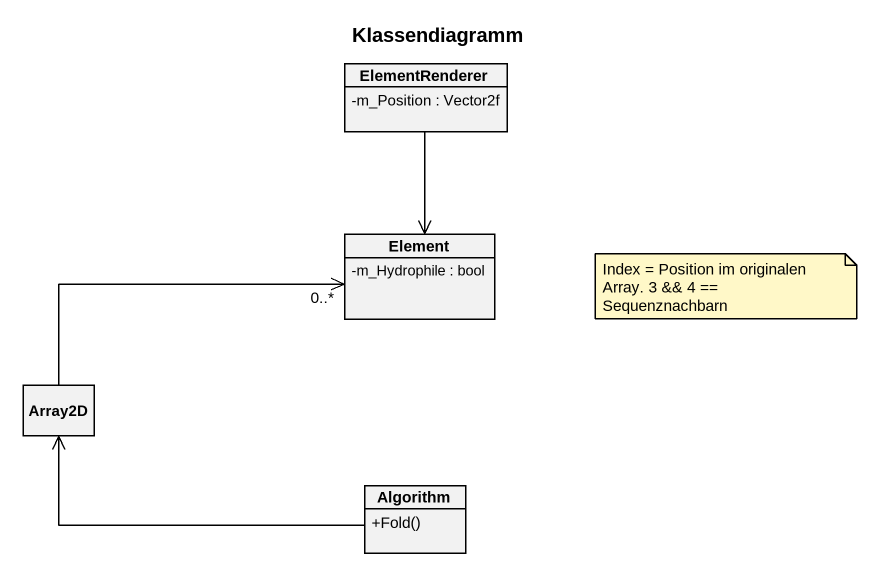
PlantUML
@startuml
title Klassendiagramm
hide circle
hide empty members
skinparam classAttributeIconSize 0
class ElementRenderer {
  -m_Position : Vector2f
}
class Element {
  -m_Hydrophile : bool
}
class Array2D
class Algorithm {
  +Fold()
}
ElementRenderer --> Element
Array2D -right-> "0..*" Element
Algorithm -left-> Array2D
note as N1
  Index = Position im originalen Array. 3 && 4 == Sequenznachbarn
end note
@enduml
